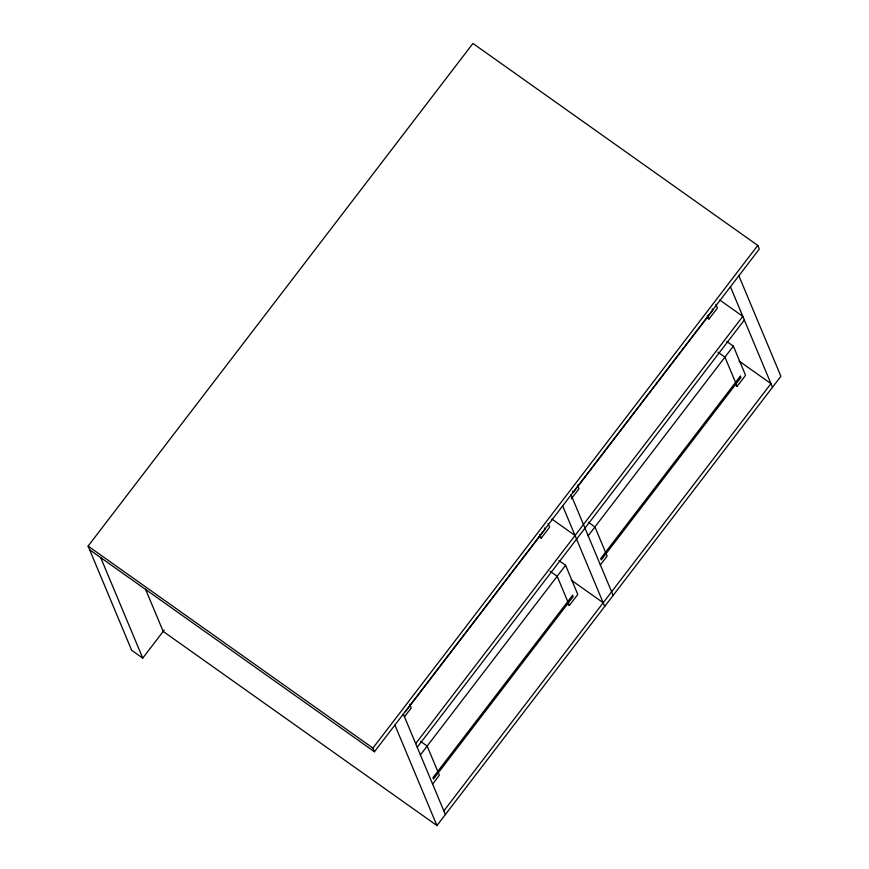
<?xml version="1.0" encoding="UTF-8"?>
<svg xmlns="http://www.w3.org/2000/svg" width="869" height="869" viewBox="0 0 869 869"><rect width="100%" height="100%" fill="white"/><g stroke="black" fill="none" stroke-linecap="round" stroke-linejoin="round"><path stroke-width="1.3" d="M164.187 630.123L142.744 658.126L131.664 650.273L88.095 546.112L472.942 43.45L757.779 245.427L759.3 249.077L374.452 751.739L89.626 549.762M374.452 751.739L372.931 748.09L757.779 245.427M405.356 711.733L544.982 529.362L544.418 528.004M404.324 716.947L411.222 707.953L409.679 704.27M539.008 536.575L541.224 538.139L549.642 527.146L548.1 523.475M571.335 498.817L578.982 488.823L577.451 485.141M706.779 317.446L708.995 319.01L717.414 308.017L715.871 304.346M415.697 743.625L742.81 316.359L719.695 299.968M417.218 747.264L744.342 320.009M420.281 755.063L565.589 565.274L558.963 560.57M588.041 535.934L733.36 346.144L726.723 341.441M432.48 784.229L439.366 775.235L427.168 746.069L420.531 741.366M567.164 603.857L569.369 605.432L577.787 594.429L565.589 565.274M600.24 565.1L607.138 556.106L594.928 526.94L588.302 522.236M734.924 384.739L737.14 386.303L745.559 375.31L733.36 346.144M443.842 810.907L770.955 383.642L739.041 361.004M145.536 589.236L163.187 631.426L436.944 825.55L780.905 376.299L738.856 275.777M717.892 352.141L724.942 357.137L737.14 386.303M551.924 519.097L575.05 535.489M571.27 580.134L603.195 602.771M550.12 571.27L557.17 576.266L569.369 605.432M88.095 546.112L372.931 748.09M730.438 286.781L772.487 387.292M712.189 308.875L712.754 310.233L573.127 492.604L572.562 491.246M707.453 315.338L708.995 319.01M571.085 494.906L613.134 595.428M562.667 505.91L604.715 606.421M539.682 534.468L541.224 538.139M403.325 714.036L445.362 814.557M394.906 725.039L436.944 825.55M100.695 557.616L142.744 658.126M572.573 595.298L432.947 777.668L433.512 779.015L573.138 596.645L572.573 595.298M740.334 376.168L600.707 558.539L601.272 559.886L740.899 377.515L740.334 376.168"/></g></svg>
